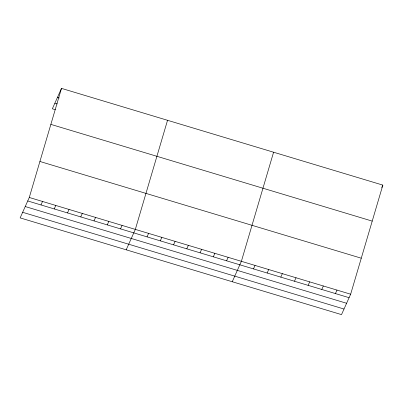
<?xml version="1.0" encoding="UTF-8"?>
<svg xmlns="http://www.w3.org/2000/svg" width="403" height="403" viewBox="0 0 403 403"><rect width="100%" height="100%" fill="white"/><g stroke="black" fill="none" stroke-linecap="round" stroke-linejoin="round"><path stroke-width="0.6" d="M29.283 197.475L61.488 88.378L382.85 185.108L350.65 294.2L341.512 314.622L20.15 217.892L29.283 197.475L350.65 294.2M167.537 120.301L135.332 229.393L126.199 249.81M273.587 152.223L241.382 261.315L232.249 281.732M61.488 88.378L52.35 108.8L55.367 109.707M40.98 204.946L42.542 201.465M54.239 208.935L55.795 205.454M67.497 212.925L69.054 209.444M80.751 216.915L82.308 213.434M94.01 220.904L95.566 217.424M107.263 224.894L108.82 221.413M120.522 228.884L122.079 225.403M147.035 236.863L148.591 233.382M160.288 240.853L161.845 237.372M173.547 244.843L175.104 241.362M186.801 248.837L188.357 245.356M200.059 252.827L201.616 249.346M213.313 256.817L214.87 253.336M226.572 260.806L228.128 257.326M253.487 268.907L255.044 265.426M267.144 273.017L268.7 269.536M280.8 277.128L282.357 273.647M294.457 281.239L296.014 277.758M308.119 285.349L309.675 281.868M321.775 289.46L323.332 285.979M381.737 187.596L382.85 185.108M335.432 293.57L336.989 290.089M57.428 97.45L59.236 97.994M54.853 103.208L57.261 103.934M50.859 124.381L372.221 221.111M39.912 161.472L361.274 258.202M27.726 200.956L349.089 297.681M25.228 206.543L346.59 303.273M22.649 212.3L344.016 309.03"/></g></svg>
